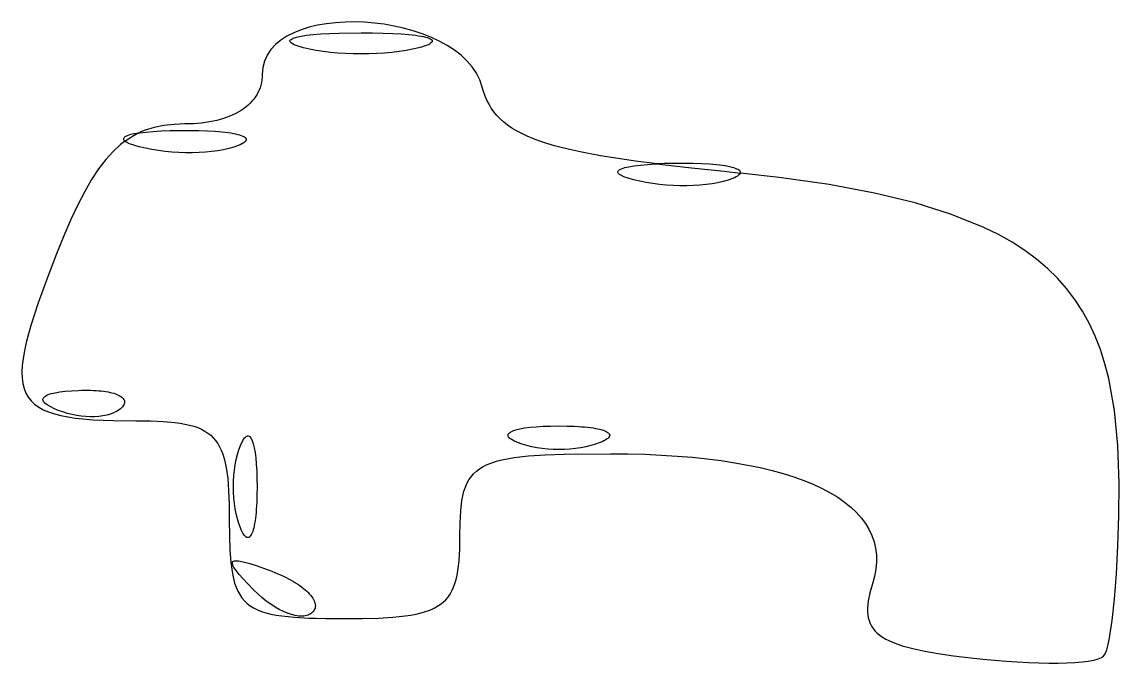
# Model space of a CAD drawing. Extents: x 70.3 to 133.4, y -81.7 to -32.
# Drawn here: x 76.2578 to 76.5221, y -65.3825 to -65.2282 of the extents above; entities that cross this region are included whole.
import ezdxf

# ---------------------------------------------------------------- set-up
doc = ezdxf.new("R2010")
doc.units = 0
doc.layers.add('BLACK', color=7, linetype='CONTINUOUS')

msp = doc.modelspace()

# ---------------------------------------------------------------- linework, layer by layer
at = {"layer": 'BLACK', "linetype": 'CONTINUOUS'}
for p, q in [((76.325101, -65.230079), (76.323311, -65.230796)), ((76.327023, -65.229479), (76.325101, -65.230079)), ((76.329059, -65.228994), (76.327023, -65.229479)), ((76.331193, -65.228624), (76.329059, -65.228994)), ((76.333408, -65.228368), (76.331193, -65.228624)), ((76.335688, -65.228224), (76.333408, -65.228368)), ((76.338016, -65.228193), (76.335688, -65.228224)), ((76.340375, -65.228272), (76.338016, -65.228193)), ((76.342749, -65.228461), (76.340375, -65.228272)), ((76.34512, -65.22876), (76.342749, -65.228461)), ((76.347472, -65.229166), (76.34512, -65.22876)), ((76.349789, -65.22968), (76.347472, -65.229166)), ((76.352054, -65.230299), (76.349789, -65.22968)), ((76.354249, -65.231024), (76.352054, -65.230299)), ((76.320192, -65.232583), (76.318896, -65.233656)), ((76.321669, -65.23163), (76.320192, -65.232583)), ((76.323311, -65.230796), (76.321669, -65.23163)), ((76.322387, -65.232838), (76.322404, -65.232681)), ((76.322444, -65.232998), (76.322387, -65.232838)), ((76.322404, -65.232681), (76.322493, -65.232529)), ((76.322574, -65.233163), (76.322444, -65.232998)), ((76.322493, -65.232529), (76.322654, -65.232382)), ((76.322654, -65.232382), (76.323187, -65.232102)), ((76.323187, -65.232102), (76.323995, -65.231844)), ((76.323995, -65.231844), (76.325073, -65.231609)), ((76.325073, -65.231609), (76.326411, -65.2314)), ((76.326411, -65.2314), (76.328004, -65.231217)), ((76.328004, -65.231217), (76.329845, -65.231064)), ((76.329845, -65.231064), (76.331925, -65.230941)), ((76.331925, -65.230941), (76.334238, -65.230852)), ((76.334238, -65.230852), (76.339535, -65.230778)), ((76.339535, -65.230778), (76.342293, -65.230796)), ((76.342293, -65.230796), (76.344833, -65.230852)), ((76.344833, -65.230852), (76.347146, -65.230941)), ((76.347146, -65.230941), (76.349226, -65.231064)), ((76.349226, -65.231064), (76.351067, -65.231217)), ((76.351067, -65.231217), (76.35266, -65.2314)), ((76.35266, -65.2314), (76.353361, -65.231501)), ((76.353361, -65.231501), (76.353998, -65.231609)), ((76.353998, -65.231609), (76.35457, -65.231724)), ((76.356359, -65.231853), (76.354249, -65.231024)), ((76.35457, -65.231724), (76.355076, -65.231844)), ((76.355076, -65.231844), (76.355514, -65.23197)), ((76.355514, -65.23197), (76.355884, -65.232102)), ((76.355884, -65.232102), (76.356186, -65.232239)), ((76.356186, -65.232239), (76.356417, -65.232382)), ((76.358366, -65.232786), (76.356359, -65.231853)), ((76.356417, -65.232382), (76.356578, -65.232529)), ((76.356628, -65.232998), (76.356497, -65.233163)), ((76.356578, -65.232529), (76.356632, -65.232605)), ((76.356665, -65.232918), (76.356628, -65.232998)), ((76.356632, -65.232605), (76.356668, -65.232681)), ((76.356684, -65.232838), (76.356665, -65.232918)), ((76.356668, -65.232681), (76.356685, -65.232759)), ((76.356685, -65.232759), (76.356684, -65.232838)), ((76.360255, -65.233821), (76.358366, -65.232786)), ((76.317799, -65.234848), (76.316916, -65.236163)), ((76.318896, -65.233656), (76.317799, -65.234848)), ((76.322781, -65.233332), (76.322574, -65.233163)), ((76.323422, -65.233679), (76.322781, -65.233332)), ((76.324374, -65.234038), (76.323422, -65.233679)), ((76.325645, -65.234408), (76.324374, -65.234038)), ((76.327132, -65.234759), (76.325645, -65.234408)), ((76.328719, -65.235063), (76.327132, -65.234759)), ((76.330391, -65.23532), (76.328719, -65.235063)), ((76.332135, -65.235531), (76.330391, -65.23532)), ((76.333935, -65.235695), (76.332135, -65.235531)), ((76.346937, -65.235531), (76.345136, -65.235695)), ((76.34868, -65.23532), (76.346937, -65.235531)), ((76.350352, -65.235063), (76.34868, -65.23532)), ((76.351939, -65.234759), (76.350352, -65.235063)), ((76.353426, -65.234408), (76.351939, -65.234759)), ((76.354102, -65.234222), (76.353426, -65.234408)), ((76.354697, -65.234038), (76.354102, -65.234222)), ((76.355213, -65.233857), (76.354697, -65.234038)), ((76.35565, -65.233679), (76.355213, -65.233857)), ((76.356009, -65.233504), (76.35565, -65.233679)), ((76.356291, -65.233332), (76.356009, -65.233504)), ((76.356497, -65.233163), (76.356291, -65.233332)), ((76.362007, -65.234957), (76.360255, -65.233821)), ((76.363607, -65.236194), (76.362007, -65.234957)), ((76.316264, -65.237599), (76.315862, -65.239159)), ((76.316916, -65.236163), (76.316264, -65.237599)), ((76.335778, -65.235812), (76.333935, -65.235695)), ((76.33765, -65.235882), (76.335778, -65.235812)), ((76.339536, -65.235905), (76.33765, -65.235882)), ((76.341422, -65.235882), (76.339536, -65.235905)), ((76.343293, -65.235812), (76.341422, -65.235882)), ((76.345136, -65.235695), (76.343293, -65.235812)), ((76.365038, -65.23753), (76.363607, -65.236194)), ((76.366283, -65.238965), (76.365038, -65.23753)), ((76.315723, -65.240842), (76.315702, -65.24151)), ((76.315862, -65.239159), (76.315723, -65.240842)), ((76.367325, -65.240498), (76.366283, -65.238965)), ((76.368148, -65.242127), (76.367325, -65.240498)), ((76.315385, -65.243422), (76.315197, -65.244027)), ((76.315532, -65.242801), (76.315385, -65.243422)), ((76.315638, -65.242163), (76.315532, -65.242801)), ((76.315702, -65.24151), (76.315638, -65.242163)), ((76.368735, -65.243852), (76.368148, -65.242127)), ((76.314397, -65.245742), (76.314053, -65.246278)), ((76.314703, -65.245188), (76.314397, -65.245742)), ((76.31497, -65.244616), (76.314703, -65.245188)), ((76.315197, -65.244027), (76.31497, -65.244616)), ((76.369055, -65.244957), (76.368735, -65.243852)), ((76.369426, -65.246017), (76.369055, -65.244957)), ((76.369854, -65.247031), (76.369426, -65.246017)), ((76.311784, -65.248677), (76.310632, -65.249497)), ((76.312309, -65.248236), (76.311784, -65.248677)), ((76.312799, -65.247775), (76.312309, -65.248236)), ((76.313253, -65.247295), (76.312799, -65.247775)), ((76.313672, -65.246796), (76.313253, -65.247295)), ((76.314053, -65.246278), (76.313672, -65.246796)), ((76.370343, -65.248003), (76.369854, -65.247031)), ((76.370897, -65.248933), (76.370343, -65.248003)), ((76.306404, -65.251438), (76.304754, -65.251901)), ((76.307937, -65.250881), (76.306404, -65.251438)), ((76.309348, -65.250233), (76.307937, -65.250881)), ((76.310632, -65.249497), (76.309348, -65.250233)), ((76.371521, -65.249824), (76.370897, -65.248933)), ((76.372219, -65.250676), (76.371521, -65.249824)), ((76.372996, -65.251491), (76.372219, -65.250676)), ((76.373856, -65.252272), (76.372996, -65.251491)), ((76.289719, -65.253575), (76.287535, -65.254254)), ((76.292029, -65.253107), (76.289719, -65.253575)), ((76.294479, -65.252836), (76.292029, -65.253107)), ((76.297084, -65.252749), (76.294479, -65.252836)), ((76.299151, -65.252694), (76.297084, -65.252749)), ((76.301122, -65.252533), (76.299151, -65.252694)), ((76.302991, -65.252267), (76.301122, -65.252533)), ((76.304754, -65.251901), (76.302991, -65.252267)), ((76.374805, -65.253018), (76.373856, -65.252272)), ((76.375845, -65.253733), (76.374805, -65.253018)), ((76.376983, -65.254418), (76.375845, -65.253733)), ((76.282353, -65.256157), (76.282302, -65.256313)), ((76.282302, -65.256313), (76.282315, -65.256473)), ((76.282315, -65.256473), (76.282392, -65.256638)), ((76.282468, -65.256005), (76.282353, -65.256157)), ((76.282392, -65.256638), (76.282535, -65.256805)), ((76.282645, -65.255858), (76.282468, -65.256005)), ((76.283186, -65.255579), (76.282645, -65.255858)), ((76.282646, -65.256896), (76.283493, -65.256304)), ((76.283972, -65.255321), (76.283186, -65.255579)), ((76.283493, -65.256304), (76.284467, -65.255701)), ((76.284996, -65.255088), (76.283972, -65.255321)), ((76.284467, -65.255701), (76.285465, -65.255159)), ((76.285954, -65.254929), (76.284996, -65.255088)), ((76.285465, -65.255159), (76.285954, -65.254929)), ((76.286487, -65.254678), (76.285954, -65.254929)), ((76.285954, -65.254929), (76.286254, -65.254879)), ((76.286254, -65.254879), (76.287741, -65.254699)), ((76.287535, -65.254254), (76.286487, -65.254678)), ((76.287741, -65.254699), (76.289452, -65.254549)), ((76.289452, -65.254549), (76.291383, -65.25443)), ((76.291383, -65.25443), (76.293527, -65.254345)), ((76.293527, -65.254345), (76.295879, -65.254296)), ((76.295879, -65.254296), (76.298254, -65.254286)), ((76.298254, -65.254286), (76.300463, -65.254317)), ((76.300463, -65.254317), (76.302499, -65.254387)), ((76.302499, -65.254387), (76.304354, -65.254493)), ((76.304354, -65.254493), (76.306022, -65.254635)), ((76.306022, -65.254635), (76.306783, -65.254718)), ((76.306783, -65.254718), (76.307495, -65.254809)), ((76.307495, -65.254809), (76.308156, -65.254908)), ((76.308156, -65.254908), (76.308765, -65.255015)), ((76.308765, -65.255015), (76.309323, -65.255128)), ((76.309323, -65.255128), (76.309827, -65.255249)), ((76.309827, -65.255249), (76.310277, -65.255377)), ((76.310277, -65.255377), (76.310672, -65.255511)), ((76.310672, -65.255511), (76.311011, -65.255652)), ((76.311011, -65.255652), (76.311293, -65.255799)), ((76.311293, -65.255799), (76.311517, -65.255952)), ((76.311517, -65.255952), (76.311683, -65.25611)), ((76.311683, -65.25611), (76.311744, -65.256191)), ((76.311789, -65.256706), (76.311743, -65.256796)), ((76.311744, -65.256191), (76.31179, -65.256274)), ((76.31182, -65.256617), (76.311789, -65.256706)), ((76.31179, -65.256274), (76.31182, -65.256358)), ((76.31182, -65.256358), (76.311836, -65.256443)), ((76.311836, -65.25653), (76.31182, -65.256617)), ((76.311836, -65.256443), (76.311836, -65.25653)), ((76.378221, -65.255073), (76.376983, -65.254418)), ((76.379566, -65.255701), (76.378221, -65.255073)), ((76.381021, -65.256304), (76.379566, -65.255701)), ((76.382591, -65.256882), (76.381021, -65.256304)), ((76.279791, -65.259368), (76.278032, -65.261316)), ((76.281606, -65.257702), (76.279791, -65.259368)), ((76.28254, -65.256971), (76.281606, -65.257702)), ((76.282535, -65.256805), (76.282646, -65.256896)), ((76.282646, -65.256896), (76.28254, -65.256971)), ((76.282744, -65.256977), (76.282646, -65.256896)), ((76.28302, -65.257151), (76.282744, -65.256977)), ((76.283774, -65.257508), (76.28302, -65.257151)), ((76.284802, -65.257875), (76.283774, -65.257508)), ((76.286108, -65.258249), (76.284802, -65.257875)), ((76.28759, -65.258602), (76.286108, -65.258249)), ((76.289129, -65.258904), (76.28759, -65.258602)), ((76.290713, -65.259156), (76.289129, -65.258904)), ((76.292332, -65.259358), (76.290713, -65.259156)), ((76.293971, -65.259511), (76.292332, -65.259358)), ((76.303572, -65.259392), (76.302061, -65.259535)), ((76.305019, -65.259202), (76.303572, -65.259392)), ((76.30639, -65.258962), (76.305019, -65.259202)), ((76.307672, -65.258675), (76.30639, -65.258962)), ((76.308853, -65.258339), (76.307672, -65.258675)), ((76.309921, -65.257955), (76.308853, -65.258339)), ((76.310391, -65.257753), (76.309921, -65.257955)), ((76.310793, -65.257554), (76.310391, -65.257753)), ((76.311128, -65.257358), (76.310793, -65.257554)), ((76.311398, -65.257167), (76.311128, -65.257358)), ((76.311602, -65.256979), (76.311398, -65.257167)), ((76.311743, -65.256796), (76.311602, -65.256979)), ((76.38428, -65.257438), (76.382591, -65.256882)), ((76.386093, -65.257972), (76.38428, -65.257438)), ((76.388034, -65.258487), (76.386093, -65.257972)), ((76.390108, -65.258985), (76.388034, -65.258487)), ((76.39232, -65.259466), (76.390108, -65.258985)), ((76.278032, -65.261316), (76.276318, -65.263559)), ((76.29562, -65.259614), (76.293971, -65.259511)), ((76.297265, -65.259668), (76.29562, -65.259614)), ((76.298896, -65.259672), (76.297265, -65.259668)), ((76.300498, -65.259628), (76.298896, -65.259672)), ((76.302061, -65.259535), (76.300498, -65.259628)), ((76.394673, -65.259932), (76.39232, -65.259466)), ((76.397173, -65.260385), (76.394673, -65.259932)), ((76.399824, -65.260826), (76.397173, -65.260385)), ((76.405595, -65.26168), (76.399824, -65.260826)), ((76.410828, -65.262352), (76.405595, -65.26168)), ((76.276318, -65.263559), (76.274632, -65.266111)), ((76.401364, -65.264251), (76.401415, -65.264094)), ((76.401377, -65.264411), (76.401364, -65.264251)), ((76.401455, -65.264575), (76.401377, -65.264411)), ((76.401415, -65.264094), (76.40153, -65.263943)), ((76.401598, -65.264743), (76.401455, -65.264575)), ((76.40153, -65.263943), (76.401708, -65.263795)), ((76.401708, -65.263795), (76.402249, -65.263516)), ((76.402249, -65.263516), (76.403034, -65.263259)), ((76.403034, -65.263259), (76.404058, -65.263025)), ((76.404058, -65.263025), (76.405317, -65.262817)), ((76.405317, -65.262817), (76.406804, -65.262637)), ((76.406804, -65.262637), (76.408515, -65.262486)), ((76.408515, -65.262486), (76.410445, -65.262367)), ((76.410445, -65.262367), (76.410828, -65.262352)), ((76.412589, -65.262283), (76.410828, -65.262352)), ((76.410828, -65.262352), (76.412024, -65.262506)), ((76.412024, -65.262506), (76.419146, -65.263317)), ((76.414942, -65.262234), (76.412589, -65.262283)), ((76.417317, -65.262224), (76.414942, -65.262233)), ((76.414942, -65.262233), (76.414942, -65.262234)), ((76.419526, -65.262255), (76.417317, -65.262224)), ((76.419146, -65.263317), (76.426998, -65.264125)), ((76.421562, -65.262324), (76.419526, -65.262255)), ((76.423417, -65.262431), (76.421562, -65.262324)), ((76.425084, -65.262572), (76.423417, -65.262431)), ((76.425846, -65.262655), (76.425084, -65.262572)), ((76.426557, -65.262747), (76.425846, -65.262655)), ((76.427218, -65.262845), (76.426557, -65.262747)), ((76.426998, -65.264125), (76.430881, -65.26456)), ((76.427828, -65.262952), (76.427218, -65.262845)), ((76.428385, -65.263066), (76.427828, -65.262952)), ((76.428889, -65.263187), (76.428385, -65.263066)), ((76.429339, -65.263314), (76.428889, -65.263187)), ((76.429734, -65.263449), (76.429339, -65.263314)), ((76.430073, -65.26359), (76.429734, -65.263449)), ((76.430355, -65.263736), (76.430073, -65.26359)), ((76.43058, -65.263889), (76.430355, -65.263736)), ((76.430746, -65.264048), (76.43058, -65.263889)), ((76.430806, -65.264129), (76.430746, -65.264048)), ((76.430852, -65.264643), (76.430805, -65.264733)), ((76.430852, -65.264211), (76.430806, -65.264129)), ((76.430883, -65.264295), (76.430852, -65.264211)), ((76.430881, -65.26456), (76.430852, -65.264643)), ((76.430881, -65.26456), (76.430883, -65.264555)), ((76.440225, -65.265606), (76.430881, -65.26456)), ((76.430898, -65.264381), (76.430883, -65.264295)), ((76.430883, -65.264555), (76.430898, -65.264467)), ((76.430898, -65.264467), (76.430898, -65.264381)), ((76.274632, -65.266111), (76.272963, -65.268987)), ((76.401807, -65.264914), (76.401598, -65.264743)), ((76.402083, -65.265089), (76.401807, -65.264914)), ((76.402836, -65.265446), (76.402083, -65.265089)), ((76.403864, -65.265813), (76.402836, -65.265446)), ((76.405171, -65.266187), (76.403864, -65.265813)), ((76.406652, -65.266539), (76.405171, -65.266187)), ((76.408191, -65.266841), (76.406652, -65.266539)), ((76.409776, -65.267093), (76.408191, -65.266841)), ((76.411394, -65.267296), (76.409776, -65.267093)), ((76.413034, -65.267448), (76.411394, -65.267296)), ((76.422635, -65.26733), (76.421124, -65.267472)), ((76.424082, -65.267139), (76.422635, -65.26733)), ((76.425452, -65.266899), (76.424082, -65.267139)), ((76.426734, -65.266612), (76.425452, -65.266899)), ((76.427915, -65.266276), (76.426734, -65.266612)), ((76.428983, -65.265892), (76.427915, -65.266276)), ((76.429453, -65.26569), (76.428983, -65.265892)), ((76.429855, -65.265491), (76.429453, -65.26569)), ((76.43019, -65.265296), (76.429855, -65.265491)), ((76.43046, -65.265104), (76.43019, -65.265296)), ((76.430665, -65.264917), (76.43046, -65.265104)), ((76.430805, -65.264733), (76.430665, -65.264917)), ((76.452268, -65.267348), (76.440225, -65.265606)), ((76.463173, -65.269387), (76.452268, -65.267348)), ((76.272963, -65.268987), (76.271295, -65.272201)), ((76.414682, -65.267551), (76.413034, -65.267448)), ((76.416328, -65.267605), (76.414682, -65.267551)), ((76.417958, -65.26761), (76.416328, -65.267605)), ((76.419561, -65.267565), (76.417958, -65.26761)), ((76.421124, -65.267472), (76.419561, -65.267565)), ((76.472985, -65.271759), (76.463173, -65.269387)), ((76.271295, -65.272201), (76.269616, -65.275766)), ((76.481749, -65.2745), (76.472985, -65.271759)), ((76.489512, -65.277646), (76.481749, -65.2745)), ((76.269616, -65.275766), (76.26791, -65.279697)), ((76.493033, -65.279382), (76.489512, -65.277646)), ((76.26791, -65.279697), (76.266165, -65.284008)), ((76.49632, -65.281232), (76.493033, -65.279382)), ((76.499379, -65.283202), (76.49632, -65.281232)), ((76.502217, -65.285296), (76.499379, -65.283202)), ((76.266165, -65.284008), (76.263723, -65.290354)), ((76.504838, -65.287518), (76.502217, -65.285296)), ((76.507249, -65.289873), (76.504838, -65.287518)), ((76.263723, -65.290354), (76.261678, -65.296004)), ((76.509455, -65.292366), (76.507249, -65.289873)), ((76.511463, -65.295), (76.509455, -65.292366)), ((76.261678, -65.296004), (76.260049, -65.300999)), ((76.513276, -65.29778), (76.511463, -65.295)), ((76.514902, -65.300712), (76.513276, -65.29778)), ((76.260049, -65.300999), (76.259397, -65.303262)), ((76.516347, -65.303798), (76.514902, -65.300712)), ((76.259397, -65.303262), (76.258855, -65.305376)), ((76.517615, -65.307045), (76.516347, -65.303798)), ((76.258855, -65.305376), (76.258427, -65.307346)), ((76.258115, -65.309177), (76.257921, -65.310873)), ((76.258427, -65.307346), (76.258115, -65.309177)), ((76.518712, -65.310456), (76.517615, -65.307045)), ((76.257921, -65.310873), (76.257847, -65.31244)), ((76.519645, -65.314036), (76.518712, -65.310456)), ((76.257847, -65.31244), (76.257897, -65.313882)), ((76.257897, -65.313882), (76.258071, -65.315205)), ((76.521038, -65.32172), (76.519645, -65.314036)), ((76.258071, -65.315205), (76.258373, -65.316413)), ((76.258373, -65.316413), (76.258805, -65.317511)), ((76.258805, -65.317511), (76.259369, -65.318504)), ((76.26492, -65.317646), (76.265865, -65.317429)), ((76.265865, -65.317429), (76.266986, -65.317242)), ((76.266986, -65.317242), (76.268285, -65.317087)), ((76.268285, -65.317087), (76.269758, -65.316964)), ((76.269758, -65.316964), (76.271406, -65.316876)), ((76.271406, -65.316876), (76.272179, -65.31685)), ((76.272179, -65.31685), (76.27293, -65.316837)), ((76.27293, -65.316837), (76.273659, -65.316836)), ((76.273659, -65.316836), (76.274364, -65.316848)), ((76.274364, -65.316848), (76.275044, -65.316872)), ((76.275044, -65.316872), (76.2757, -65.316907)), ((76.2757, -65.316907), (76.27633, -65.316953)), ((76.27633, -65.316953), (76.276934, -65.317011)), ((76.276934, -65.317011), (76.277511, -65.31708)), ((76.277511, -65.31708), (76.278061, -65.317159)), ((76.278061, -65.317159), (76.278582, -65.317249)), ((76.278582, -65.317249), (76.279074, -65.317348)), ((76.279074, -65.317348), (76.279537, -65.317458)), ((76.279537, -65.317458), (76.279969, -65.317577)), ((76.259369, -65.318504), (76.260068, -65.319398)), ((76.260068, -65.319398), (76.260903, -65.320197)), ((76.260903, -65.320197), (76.261878, -65.320905)), ((76.262902, -65.318963), (76.262944, -65.318791)), ((76.262906, -65.319141), (76.262902, -65.318963)), ((76.262957, -65.319324), (76.262906, -65.319141)), ((76.262944, -65.318791), (76.263032, -65.318626)), ((76.263054, -65.319513), (76.262957, -65.319324)), ((76.263032, -65.318626), (76.263165, -65.318466)), ((76.263197, -65.319707), (76.263054, -65.319513)), ((76.263165, -65.318466), (76.263345, -65.318313)), ((76.263387, -65.319907), (76.263197, -65.319707)), ((76.263345, -65.318313), (76.263569, -65.318166)), ((76.263624, -65.320111), (76.263387, -65.319907)), ((76.263569, -65.318166), (76.26384, -65.318026)), ((76.263908, -65.320321), (76.263624, -65.320111)), ((76.26384, -65.318026), (76.264155, -65.317892)), ((76.264155, -65.317892), (76.26492, -65.317646)), ((76.279969, -65.317577), (76.280371, -65.317705)), ((76.280371, -65.317705), (76.280741, -65.317842)), ((76.280741, -65.317842), (76.281079, -65.317988)), ((76.281079, -65.317988), (76.281384, -65.318143)), ((76.281384, -65.318143), (76.281655, -65.318305)), ((76.281655, -65.318305), (76.281892, -65.318476)), ((76.281892, -65.318476), (76.282095, -65.318654)), ((76.282095, -65.318654), (76.282261, -65.31884)), ((76.282261, -65.31884), (76.282391, -65.319033)), ((76.282476, -65.320094), (76.282375, -65.320324)), ((76.282391, -65.319033), (76.282485, -65.319232)), ((76.282537, -65.31987), (76.282476, -65.320094)), ((76.282485, -65.319232), (76.282518, -65.319335)), ((76.282518, -65.319335), (76.282541, -65.319439)), ((76.282553, -65.31976), (76.282537, -65.31987)), ((76.282541, -65.319439), (76.282554, -65.319544)), ((76.282558, -65.319651), (76.282553, -65.31976)), ((76.282554, -65.319544), (76.282558, -65.319651)), ((76.261878, -65.320905), (76.262711, -65.32137)), ((76.262711, -65.32137), (76.262995, -65.321529)), ((76.262995, -65.321529), (76.264255, -65.322072)), ((76.264618, -65.320754), (76.263908, -65.320321)), ((76.264255, -65.322072), (76.265662, -65.32254)), ((76.265518, -65.321204), (76.264618, -65.320754)), ((76.26661, -65.321672), (76.265518, -65.321204)), ((76.265662, -65.32254), (76.267217, -65.322938)), ((76.267696, -65.322071), (76.26661, -65.321672)), ((76.2688, -65.322411), (76.267696, -65.322071)), ((76.269915, -65.322691), (76.2688, -65.322411)), ((76.271033, -65.322912), (76.269915, -65.322691)), ((76.27828, -65.322821), (76.277361, -65.323007)), ((76.279139, -65.322578), (76.27828, -65.322821)), ((76.279931, -65.322279), (76.279139, -65.322578)), ((76.280647, -65.321923), (76.279931, -65.322279)), ((76.281281, -65.321512), (76.280647, -65.321923)), ((76.281564, -65.321285), (76.281281, -65.321512)), ((76.281823, -65.321045), (76.281564, -65.321285)), ((76.282049, -65.3208), (76.281823, -65.321045)), ((76.282233, -65.32056), (76.282049, -65.3208)), ((76.282375, -65.320324), (76.282233, -65.32056)), ((76.521841, -65.330134), (76.521038, -65.32172)), ((76.267217, -65.322938), (76.268924, -65.323271)), ((76.268924, -65.323271), (76.270784, -65.323544)), ((76.270784, -65.323544), (76.274973, -65.323927)), ((76.272146, -65.323073), (76.271033, -65.322912)), ((76.273246, -65.323176), (76.272146, -65.323073)), ((76.274325, -65.323221), (76.273246, -65.323176)), ((76.275376, -65.323207), (76.274325, -65.323221)), ((76.274973, -65.323927), (76.279804, -65.324128)), ((76.276391, -65.323136), (76.275376, -65.323207)), ((76.277361, -65.323007), (76.276391, -65.323136)), ((76.279804, -65.324128), (76.285296, -65.324186)), ((76.285296, -65.324186), (76.288794, -65.324224)), ((76.288794, -65.324224), (76.291917, -65.324354)), ((76.291917, -65.324354), (76.294685, -65.324596)), ((76.294685, -65.324596), (76.295943, -65.324767)), ((76.295943, -65.324767), (76.297119, -65.324974)), ((76.297119, -65.324974), (76.298218, -65.32522)), ((76.298218, -65.32522), (76.29924, -65.325508)), ((76.383377, -65.325521), (76.385191, -65.32546)), ((76.385191, -65.32546), (76.387161, -65.325439)), ((76.387161, -65.325439), (76.389131, -65.32546)), ((76.389131, -65.32546), (76.390057, -65.325486)), ((76.390057, -65.325486), (76.390944, -65.325521)), ((76.29924, -65.325508), (76.300189, -65.325841)), ((76.300189, -65.325841), (76.301067, -65.326222)), ((76.301067, -65.326222), (76.301878, -65.326652)), ((76.301878, -65.326652), (76.302623, -65.327135)), ((76.302623, -65.327135), (76.303305, -65.327674)), ((76.303305, -65.327674), (76.303927, -65.328272)), ((76.311464, -65.328295), (76.311653, -65.328093)), ((76.311653, -65.328093), (76.311839, -65.327946)), ((76.311839, -65.327946), (76.312021, -65.327853)), ((76.312021, -65.327853), (76.312198, -65.327812)), ((76.312198, -65.327812), (76.31237, -65.327824)), ((76.31237, -65.327824), (76.312538, -65.327888)), ((76.312538, -65.327888), (76.3127, -65.328003)), ((76.3127, -65.328003), (76.312857, -65.328168)), ((76.374912, -65.327711), (76.374923, -65.327539)), ((76.374952, -65.327889), (76.374912, -65.327711)), ((76.374923, -65.327539), (76.374987, -65.327371)), ((76.375045, -65.32807), (76.374952, -65.327889)), ((76.374987, -65.327371), (76.375102, -65.327209)), ((76.375193, -65.328256), (76.375045, -65.32807)), ((76.375102, -65.327209), (76.375268, -65.327052)), ((76.375268, -65.327052), (76.375483, -65.3269)), ((76.375483, -65.3269), (76.37606, -65.326616)), ((76.37606, -65.326616), (76.37683, -65.326357)), ((76.37683, -65.326357), (76.377786, -65.326126)), ((76.377786, -65.326126), (76.378924, -65.325924)), ((76.378924, -65.325924), (76.380238, -65.325755)), ((76.380238, -65.325755), (76.381724, -65.32562)), ((76.381724, -65.32562), (76.383377, -65.325521)), ((76.390944, -65.325521), (76.391791, -65.325566)), ((76.391791, -65.325566), (76.392597, -65.32562)), ((76.392597, -65.32562), (76.393361, -65.325683)), ((76.393361, -65.325683), (76.394083, -65.325755)), ((76.394083, -65.325755), (76.394762, -65.325836)), ((76.394762, -65.325836), (76.395397, -65.325924)), ((76.395397, -65.325924), (76.395988, -65.326021)), ((76.395988, -65.326021), (76.396535, -65.326126)), ((76.396535, -65.326126), (76.397036, -65.326238)), ((76.397036, -65.326238), (76.397491, -65.326357)), ((76.397491, -65.326357), (76.3979, -65.326483)), ((76.3979, -65.326483), (76.398261, -65.326616)), ((76.398261, -65.326616), (76.398574, -65.326755)), ((76.398574, -65.326755), (76.398838, -65.3269)), ((76.398838, -65.3269), (76.399053, -65.327052)), ((76.399053, -65.327052), (76.399219, -65.327209)), ((76.399275, -65.32807), (76.399128, -65.328256)), ((76.399219, -65.327209), (76.399283, -65.327289)), ((76.399329, -65.327979), (76.399275, -65.32807)), ((76.399283, -65.327289), (76.399334, -65.327371)), ((76.399369, -65.327889), (76.399329, -65.327979)), ((76.399334, -65.327371), (76.399372, -65.327454)), ((76.399396, -65.327799), (76.399369, -65.327889)), ((76.399372, -65.327454), (76.399397, -65.327539)), ((76.399409, -65.327711), (76.399396, -65.327799)), ((76.399397, -65.327539), (76.39941, -65.327624)), ((76.39941, -65.327624), (76.399409, -65.327711)), ((76.303927, -65.328272), (76.304491, -65.32893)), ((76.304491, -65.32893), (76.305, -65.329652)), ((76.305, -65.329652), (76.305457, -65.330441)), ((76.305457, -65.330441), (76.305863, -65.331299)), ((76.310079, -65.331201), (76.310466, -65.330139)), ((76.310466, -65.330139), (76.310874, -65.329231)), ((76.310874, -65.329231), (76.31127, -65.328551)), ((76.31127, -65.328551), (76.311464, -65.328295)), ((76.312857, -65.328168), (76.313009, -65.328384)), ((76.313009, -65.328384), (76.313294, -65.328961)), ((76.313294, -65.328961), (76.313552, -65.329731)), ((76.313552, -65.329731), (76.313783, -65.330687)), ((76.313783, -65.330687), (76.313985, -65.331825)), ((76.375394, -65.328446), (76.375193, -65.328256)), ((76.375651, -65.328639), (76.375394, -65.328446)), ((76.376331, -65.329035), (76.375651, -65.328639)), ((76.377239, -65.329443), (76.376331, -65.329035)), ((76.378301, -65.32983), (76.377239, -65.329443)), ((76.379434, -65.330166), (76.378301, -65.32983)), ((76.380629, -65.33045), (76.379434, -65.330166)), ((76.381874, -65.330682), (76.380629, -65.33045)), ((76.38316, -65.330862), (76.381874, -65.330682)), ((76.392447, -65.330682), (76.391161, -65.330862)), ((76.393692, -65.33045), (76.392447, -65.330682)), ((76.394887, -65.330166), (76.393692, -65.33045)), ((76.39602, -65.32983), (76.394887, -65.330166)), ((76.397082, -65.329443), (76.39602, -65.32983)), ((76.397565, -65.329238), (76.397082, -65.329443)), ((76.39799, -65.329035), (76.397565, -65.329238)), ((76.398358, -65.328835), (76.39799, -65.329035)), ((76.39867, -65.328639), (76.398358, -65.328835)), ((76.398927, -65.328446), (76.39867, -65.328639)), ((76.399128, -65.328256), (76.398927, -65.328446)), ((76.522098, -65.339314), (76.521841, -65.330134)), ((76.305863, -65.331299), (76.306222, -65.33223)), ((76.306222, -65.33223), (76.306537, -65.333235)), ((76.306537, -65.333235), (76.306809, -65.334317)), ((76.30946, -65.333529), (76.309744, -65.332335)), ((76.309744, -65.332335), (76.310079, -65.331201)), ((76.313985, -65.331825), (76.314154, -65.333139)), ((76.314154, -65.333139), (76.314289, -65.334625)), ((76.37346, -65.333585), (76.376399, -65.333046)), ((76.376399, -65.333046), (76.37985, -65.332655)), ((76.37985, -65.332655), (76.383855, -65.332389)), ((76.384477, -65.330991), (76.38316, -65.330862)), ((76.383855, -65.332389), (76.388452, -65.332227)), ((76.385813, -65.331069), (76.384477, -65.330991)), ((76.38716, -65.331095), (76.385813, -65.331069)), ((76.388508, -65.331069), (76.38716, -65.331095)), ((76.388452, -65.332227), (76.399589, -65.332124)), ((76.389844, -65.330991), (76.388508, -65.331069)), ((76.391161, -65.330862), (76.389844, -65.330991)), ((76.399589, -65.332124), (76.401442, -65.332139)), ((76.401442, -65.332139), (76.403799, -65.332158)), ((76.403799, -65.332158), (76.407879, -65.332261)), ((76.407879, -65.332261), (76.411829, -65.332431)), ((76.411829, -65.332431), (76.415645, -65.332668)), ((76.415645, -65.332668), (76.419328, -65.332971)), ((76.419328, -65.332971), (76.422875, -65.33334)), ((76.422875, -65.33334), (76.426286, -65.333773)), ((76.306809, -65.334317), (76.307041, -65.33548)), ((76.307041, -65.33548), (76.307398, -65.338057)), ((76.309047, -65.336061), (76.309228, -65.334775)), ((76.309228, -65.334775), (76.30946, -65.333529)), ((76.314289, -65.334625), (76.314388, -65.336278)), ((76.367312, -65.336309), (76.368088, -65.335724)), ((76.368088, -65.335724), (76.368956, -65.335195)), ((76.368956, -65.335195), (76.369923, -65.334719)), ((76.369923, -65.334719), (76.370992, -65.334294)), ((76.370992, -65.334294), (76.372169, -65.333917)), ((76.372169, -65.333917), (76.37346, -65.333585)), ((76.426286, -65.333773), (76.429557, -65.33427)), ((76.429557, -65.33427), (76.432689, -65.33483)), ((76.432689, -65.33483), (76.435679, -65.335452)), ((76.435679, -65.335452), (76.438527, -65.336137)), ((76.307398, -65.338057), (76.307627, -65.340988)), ((76.30884, -65.338714), (76.308918, -65.337377)), ((76.308918, -65.337377), (76.309047, -65.336061)), ((76.314388, -65.336278), (76.314449, -65.338091)), ((76.314449, -65.338091), (76.31447, -65.340061)), ((76.365033, -65.33927), (76.365489, -65.338431)), ((76.365489, -65.338431), (76.366017, -65.33766)), ((76.366017, -65.33766), (76.366623, -65.336954)), ((76.366623, -65.336954), (76.367312, -65.336309)), ((76.438527, -65.336137), (76.44123, -65.336882)), ((76.44123, -65.336882), (76.443787, -65.337687)), ((76.443787, -65.337687), (76.446197, -65.338552)), ((76.446197, -65.338552), (76.448458, -65.339476)), ((76.307627, -65.340988), (76.307749, -65.344295)), ((76.308815, -65.340061), (76.30884, -65.338714)), ((76.30884, -65.341408), (76.308815, -65.340061)), ((76.31447, -65.340061), (76.314449, -65.342031)), ((76.363833, -65.343352), (76.364319, -65.34116)), ((76.364319, -65.34116), (76.364645, -65.340178)), ((76.364645, -65.340178), (76.365033, -65.33927)), ((76.448458, -65.339476), (76.450569, -65.340458)), ((76.450569, -65.340458), (76.452528, -65.341497)), ((76.522022, -65.346981), (76.522098, -65.339314)), ((76.308918, -65.342745), (76.30884, -65.341408)), ((76.309047, -65.344062), (76.308918, -65.342745)), ((76.314388, -65.343845), (76.314343, -65.344692)), ((76.314423, -65.342958), (76.314388, -65.343845)), ((76.314449, -65.342031), (76.314423, -65.342958)), ((76.363537, -65.34587), (76.363833, -65.343352)), ((76.452528, -65.341497), (76.454334, -65.342592)), ((76.454334, -65.342592), (76.455985, -65.343744)), ((76.455985, -65.343744), (76.45748, -65.34495)), ((76.307749, -65.344295), (76.307785, -65.347999)), ((76.309228, -65.345348), (76.309047, -65.344062)), ((76.30946, -65.346593), (76.309228, -65.345348)), ((76.309744, -65.347788), (76.30946, -65.346593)), ((76.314226, -65.346261), (76.314154, -65.346983)), ((76.314289, -65.345497), (76.314226, -65.346261)), ((76.314343, -65.344692), (76.314289, -65.345497)), ((76.363388, -65.348734), (76.363537, -65.34587)), ((76.45748, -65.34495), (76.458817, -65.346211)), ((76.458817, -65.346211), (76.459995, -65.347526)), ((76.307785, -65.347999), (76.307816, -65.351879)), ((76.310079, -65.348921), (76.309744, -65.347788)), ((76.310466, -65.349983), (76.310079, -65.348921)), ((76.313888, -65.348889), (76.313783, -65.349436)), ((76.313985, -65.348298), (76.313888, -65.348889)), ((76.314073, -65.347662), (76.313985, -65.348298)), ((76.314154, -65.346983), (76.314073, -65.347662)), ((76.363348, -65.351968), (76.363388, -65.348734)), ((76.459995, -65.347526), (76.461012, -65.348893)), ((76.461012, -65.348893), (76.461868, -65.350313)), ((76.521804, -65.354281), (76.522022, -65.346981)), ((76.307816, -65.351879), (76.30793, -65.355316)), ((76.310671, -65.350466), (76.310466, -65.349983)), ((76.310874, -65.350891), (76.310671, -65.350466)), ((76.311074, -65.351259), (76.310874, -65.350891)), ((76.31127, -65.351571), (76.311074, -65.351259)), ((76.311464, -65.351828), (76.31127, -65.351571)), ((76.311653, -65.352029), (76.311464, -65.351828)), ((76.313009, -65.351739), (76.312857, -65.351954)), ((76.313154, -65.351475), (76.313009, -65.351739)), ((76.313294, -65.351161), (76.313154, -65.351475)), ((76.313426, -65.3508), (76.313294, -65.351161)), ((76.313552, -65.350392), (76.313426, -65.3508)), ((76.313672, -65.349937), (76.313552, -65.350392)), ((76.313783, -65.349436), (76.313672, -65.349937)), ((76.461868, -65.350313), (76.46256, -65.351784)), ((76.46256, -65.351784), (76.463086, -65.353305)), ((76.311839, -65.352176), (76.311653, -65.352029)), ((76.31193, -65.35223), (76.311839, -65.352176)), ((76.312021, -65.35227), (76.31193, -65.35223)), ((76.31211, -65.352297), (76.312021, -65.35227)), ((76.312198, -65.35231), (76.31211, -65.352297)), ((76.312285, -65.352311), (76.312198, -65.35231)), ((76.31237, -65.352298), (76.312285, -65.352311)), ((76.312455, -65.352273), (76.31237, -65.352298)), ((76.312538, -65.352235), (76.312455, -65.352273)), ((76.31262, -65.352184), (76.312538, -65.352235)), ((76.3127, -65.35212), (76.31262, -65.352184)), ((76.312857, -65.351954), (76.3127, -65.35212)), ((76.363303, -65.355056), (76.363348, -65.351968)), ((76.463086, -65.353305), (76.463447, -65.354877)), ((76.52146, -65.361043), (76.521804, -65.354281)), ((76.30793, -65.355316), (76.308157, -65.358337)), ((76.363152, -65.357812), (76.363303, -65.355056)), ((76.463447, -65.354877), (76.463639, -65.356498)), ((76.463639, -65.356498), (76.463662, -65.358167)), ((76.308157, -65.358337), (76.30853, -65.360968)), ((76.308529, -65.358405), (76.308571, -65.358225)), ((76.308542, -65.35862), (76.308529, -65.358405)), ((76.30861, -65.358872), (76.308542, -65.35862)), ((76.308571, -65.358225), (76.308668, -65.358082)), ((76.308733, -65.359161), (76.30861, -65.358872)), ((76.308668, -65.358082), (76.308822, -65.357974)), ((76.308911, -65.359487), (76.308733, -65.359161)), ((76.308822, -65.357974), (76.309032, -65.357902)), ((76.309427, -65.360252), (76.308911, -65.359487)), ((76.309032, -65.357902), (76.309298, -65.357864)), ((76.309298, -65.357864), (76.309621, -65.357861)), ((76.309621, -65.357861), (76.310002, -65.357893)), ((76.310002, -65.357893), (76.310439, -65.357958)), ((76.310439, -65.357958), (76.311489, -65.35819)), ((76.311489, -65.35819), (76.312772, -65.358554)), ((76.312772, -65.358554), (76.314292, -65.359048)), ((76.314292, -65.359048), (76.31605, -65.359669)), ((76.31605, -65.359669), (76.31805, -65.360415)), ((76.36287, -65.360255), (76.363029, -65.359072)), ((76.363029, -65.359072), (76.363152, -65.357812)), ((76.463662, -65.358167), (76.463514, -65.359885)), ((76.30853, -65.360968), (76.30878, -65.362146)), ((76.30878, -65.362146), (76.309077, -65.363236)), ((76.310158, -65.361169), (76.309427, -65.360252)), ((76.311099, -65.36224), (76.310158, -65.361169)), ((76.31225, -65.36347), (76.311099, -65.36224)), ((76.31805, -65.360415), (76.31805, -65.360416)), ((76.31805, -65.360416), (76.318774, -65.360699)), ((76.318774, -65.360699), (76.319477, -65.360991)), ((76.319477, -65.360991), (76.320158, -65.36129)), ((76.320158, -65.36129), (76.320818, -65.361595)), ((76.320818, -65.361595), (76.321456, -65.361906)), ((76.321456, -65.361906), (76.32207, -65.362223)), ((76.32207, -65.362223), (76.32266, -65.362545)), ((76.362143, -65.363372), (76.36243, -65.362403)), ((76.36243, -65.362403), (76.362671, -65.361365)), ((76.362671, -65.361365), (76.36287, -65.360255)), ((76.463193, -65.361649), (76.462699, -65.363459)), ((76.463514, -65.359885), (76.463193, -65.361649)), ((76.521004, -65.367097), (76.52146, -65.361043)), ((76.309077, -65.363236), (76.309427, -65.364242)), ((76.309427, -65.364242), (76.309832, -65.365167)), ((76.313606, -65.364859), (76.31225, -65.36347)), ((76.314627, -65.36584), (76.313606, -65.364859)), ((76.32266, -65.362545), (76.323226, -65.362871)), ((76.323226, -65.362871), (76.323766, -65.3632)), ((76.323766, -65.3632), (76.324281, -65.363532)), ((76.324281, -65.363532), (76.32477, -65.363866)), ((76.32477, -65.363866), (76.325232, -65.364202)), ((76.325232, -65.364202), (76.325666, -65.364539)), ((76.325666, -65.364539), (76.326072, -65.364876)), ((76.326072, -65.364876), (76.326449, -65.365213)), ((76.360976, -65.365887), (76.361419, -65.365112)), ((76.361419, -65.365112), (76.361807, -65.364274)), ((76.361807, -65.364274), (76.362143, -65.363372)), ((76.462699, -65.363459), (76.462091, -65.365581)), ((76.309832, -65.365167), (76.310296, -65.366015)), ((76.310296, -65.366015), (76.310824, -65.366788)), ((76.310824, -65.366788), (76.311419, -65.367491)), ((76.311419, -65.367491), (76.312085, -65.368126)), ((76.315664, -65.366749), (76.314627, -65.36584)), ((76.31671, -65.367583), (76.315664, -65.366749)), ((76.317758, -65.368338), (76.31671, -65.367583)), ((76.326449, -65.365213), (76.326797, -65.365548)), ((76.326797, -65.365548), (76.327114, -65.365883)), ((76.327114, -65.365883), (76.327401, -65.366215)), ((76.327401, -65.366215), (76.327656, -65.366544)), ((76.327656, -65.366544), (76.32788, -65.36687)), ((76.32788, -65.36687), (76.328071, -65.367191)), ((76.328071, -65.367191), (76.328228, -65.367508)), ((76.328228, -65.367508), (76.328352, -65.36782)), ((76.359282, -65.367861), (76.35991, -65.367259)), ((76.35991, -65.367259), (76.360474, -65.366602)), ((76.360474, -65.366602), (76.360976, -65.365887)), ((76.461689, -65.367513), (76.461508, -65.369268)), ((76.462091, -65.365581), (76.461689, -65.367513)), ((76.520452, -65.372273), (76.521004, -65.367097)), ((76.312085, -65.368126), (76.312826, -65.368697)), ((76.312826, -65.368697), (76.313646, -65.369207)), ((76.313646, -65.369207), (76.314548, -65.369659)), ((76.314548, -65.369659), (76.315537, -65.370057)), ((76.315537, -65.370057), (76.316616, -65.370404)), ((76.316616, -65.370404), (76.31779, -65.370704)), ((76.318801, -65.369012), (76.317758, -65.368338)), ((76.319831, -65.369602), (76.318801, -65.369012)), ((76.320842, -65.370105), (76.319831, -65.369602)), ((76.321826, -65.370519), (76.320842, -65.370105)), ((76.32784, -65.370278), (76.327599, -65.370493)), ((76.328049, -65.370043), (76.32784, -65.370278)), ((76.328218, -65.369798), (76.328049, -65.370043)), ((76.328349, -65.369541), (76.328218, -65.369798)), ((76.328442, -65.369275), (76.328349, -65.369541)), ((76.328352, -65.36782), (76.328442, -65.368126)), ((76.328442, -65.368126), (76.328496, -65.368424)), ((76.328496, -65.369), (76.328442, -65.369275)), ((76.328496, -65.368424), (76.328514, -65.368716)), ((76.328514, -65.368716), (76.328496, -65.369)), ((76.353969, -65.370434), (76.355054, -65.370117)), ((76.355054, -65.370117), (76.356055, -65.369759)), ((76.356055, -65.369759), (76.356975, -65.369356)), ((76.356975, -65.369356), (76.357817, -65.368907)), ((76.357817, -65.368907), (76.358585, -65.36841)), ((76.358585, -65.36841), (76.359282, -65.367861)), ((76.461508, -65.369268), (76.461505, -65.370082)), ((76.461505, -65.370082), (76.461563, -65.370856)), ((76.31779, -65.370704), (76.319062, -65.370959)), ((76.319062, -65.370959), (76.320436, -65.371173)), ((76.320436, -65.371173), (76.323505, -65.371492)), ((76.322774, -65.370841), (76.321826, -65.370519)), ((76.323682, -65.371068), (76.322774, -65.370841)), ((76.323505, -65.371492), (76.32703, -65.371687)), ((76.32454, -65.371197), (76.323682, -65.371068)), ((76.324948, -65.371224), (76.32454, -65.371197)), ((76.325342, -65.371225), (76.324948, -65.371224)), ((76.325719, -65.371201), (76.325342, -65.371225)), ((76.32608, -65.371151), (76.325719, -65.371201)), ((76.326423, -65.371073), (76.32608, -65.371151)), ((76.326747, -65.37097), (76.326423, -65.371073)), ((76.327052, -65.370838), (76.326747, -65.37097)), ((76.32703, -65.371687), (76.328601, -65.371725)), ((76.327336, -65.37068), (76.327052, -65.370838)), ((76.327599, -65.370493), (76.327336, -65.37068)), ((76.328601, -65.371725), (76.33104, -65.371785)), ((76.33104, -65.371785), (76.335567, -65.371811)), ((76.335567, -65.371811), (76.33989, -65.371779)), ((76.33989, -65.371779), (76.343749, -65.371672)), ((76.343749, -65.371672), (76.347169, -65.37147)), ((76.347169, -65.37147), (76.348723, -65.371328)), ((76.348723, -65.371328), (76.350177, -65.371156)), ((76.350177, -65.371156), (76.351533, -65.370951)), ((76.351533, -65.370951), (76.352796, -65.370711)), ((76.352796, -65.370711), (76.353969, -65.370434)), ((76.461563, -65.370856), (76.461685, -65.371592)), ((76.461685, -65.371592), (76.461871, -65.372291)), ((76.461871, -65.372291), (76.462124, -65.372954)), ((76.462124, -65.372954), (76.462447, -65.373583)), ((76.519819, -65.3764), (76.520452, -65.372273)), ((76.462447, -65.373583), (76.46284, -65.374179)), ((76.46284, -65.374179), (76.463305, -65.374744)), ((76.463305, -65.374744), (76.463846, -65.375279)), ((76.463846, -65.375279), (76.464463, -65.375786)), ((76.464463, -65.375786), (76.46516, -65.376267)), ((76.46516, -65.376267), (76.465936, -65.376722)), ((76.465936, -65.376722), (76.466645, -65.377077)), ((76.466645, -65.377077), (76.466796, -65.377153)), ((76.466796, -65.377153), (76.467739, -65.377561)), ((76.467739, -65.377561), (76.469889, -65.378317)), ((76.469889, -65.378317), (76.472399, -65.379002)), ((76.519121, -65.379309), (76.519477, -65.378018)), ((76.519477, -65.378018), (76.519819, -65.3764)), ((76.472399, -65.379002), (76.475287, -65.379626)), ((76.475287, -65.379626), (76.478568, -65.380201)), ((76.478568, -65.380201), (76.482258, -65.38074)), ((76.482258, -65.38074), (76.486372, -65.381255)), ((76.518144, -65.381016), (76.518372, -65.380829)), ((76.518372, -65.380829), (76.518752, -65.380253)), ((76.518752, -65.380253), (76.519121, -65.379309)), ((76.486372, -65.381255), (76.489271, -65.381571)), ((76.489271, -65.381571), (76.492128, -65.381841)), ((76.492128, -65.381841), (76.494924, -65.382065)), ((76.494924, -65.382065), (76.497644, -65.382242)), ((76.497644, -65.382242), (76.500272, -65.382373)), ((76.500272, -65.382373), (76.50279, -65.382458)), ((76.50279, -65.382458), (76.505184, -65.382497)), ((76.505184, -65.382497), (76.507435, -65.382491)), ((76.507435, -65.382491), (76.509528, -65.382439)), ((76.509528, -65.382439), (76.511447, -65.382343)), ((76.511447, -65.382343), (76.513174, -65.382201)), ((76.513174, -65.382201), (76.514694, -65.382015)), ((76.514694, -65.382015), (76.51599, -65.381785)), ((76.51599, -65.381785), (76.517046, -65.38151)), ((76.517046, -65.38151), (76.517479, -65.381356)), ((76.517479, -65.381356), (76.517846, -65.381192)), ((76.517846, -65.381192), (76.518144, -65.381016))]:
    msp.add_line(p, q, dxfattribs=at)

doc.saveas('drawing.dxf')
